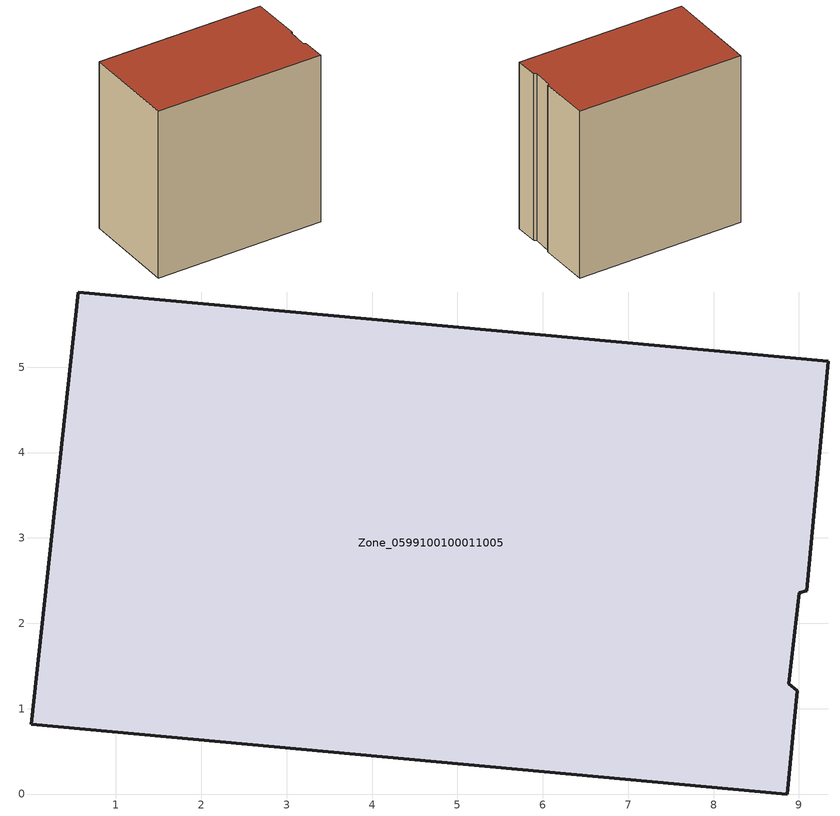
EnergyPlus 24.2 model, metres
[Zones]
Zone_0599100100011005
 floor ground (C_G): 9.09,2.38 9,2.36 8.88,1.29 8.98,1.21 8.86,0 0.01,0.82 0.56,5.88 9.34,5.07 z3.74
 wall outside (C_F): 9,2.36 9.09,2.38 9.34,5.07 0.56,5.88 0.01,0.82 8.86,0 8.98,1.21 8.88,1.29 9,2.36 z3.74:12.77
 roof outside (C_R): 0.56,5.88 0.01,0.82 8.86,0 8.98,1.21 8.88,1.29 9,2.36 9.09,2.38 9.34,5.07 z12.77
[BUILDING]
Pand.0599100100011005: North Axis=0; Terrain=City; Loads Convergence Tolerance Value=0.04; Temperature Convergence Tolerance Value=0.4; Solar Distribution=FullExterior; Maximum Number of Warmup Days=25; Minimum Number of Warmup Days=1
[Site:Location]
Rotterdam.The.Hague.AP_ZH_NLD Design_Conditions: Latitude=51.96; Longitude=4.45; Time Zone=1; Elevation=-4.5
[SITE:GROUNDTEMPERATURE:BUILDINGSURFACE]
18, 18, 18, 18, 18, 18, 18, 18, 18, 18, 18, 18
[MATERIAL] Thermal Absorptance=0.9; Solar Absorptance=0.7; Visible Absorptance=0.7
Name | Roughness | Thickness | Conductivity | Density | Specific Heat
G.TI.2015-2018 | MediumSmooth | 0.15 | 0.0428571 | 540 | 1210
F.TI.2015-2018 | Rough | 0.3 | 0.0666667 | 1920 | 840
R.TI.2015-2018 | MediumRough | 0.2 | 0.0333333 | 1500 | 1000
[CONSTRUCTION]
C_G: G.TI.2015-2018
C_F: F.TI.2015-2018
C_R: R.TI.2015-2018
[ZONE]
Zone_0599100100011005: Type=1; Multiplier=1; Ceiling Height=Autocalculate; Volume=Autocalculate; Floor Area=autocalculate; Part of Total Floor Area=Yes
[ZONEINFILTRATION:DESIGNFLOWRATE]
Infil_Zone_0599100100011005: Zone or ZoneList or Space or SpaceList=Zone_0599100100011005; Schedule=AlwaysOn; Design Flow Rate Calculation Method=Flow/Area; Flow Rate per Floor Area=0.0015; Constant Term Coefficient=1; Temperature Term Coefficient=0; Velocity Term Coefficient=0; Velocity Squared Term Coefficient=0
[HVACTEMPLATE:ZONE:IDEALLOADSAIRSYSTEM]
Zone_0599100100011005: Maximum Heating Supply Air Temperature=50; Minimum Cooling Supply Air Temperature=13; Maximum Heating Supply Air Humidity Ratio=0.0156; Minimum Cooling Supply Air Humidity Ratio=0.0077; Heating Limit=NoLimit; Cooling Limit=NoLimit; Dehumidification Control Type=ConstantSensibleHeatRatio; Cooling Sensible Heat Ratio=0.7; Dehumidification Setpoint=60; Humidification Control Type=None; Humidification Setpoint=30; Outdoor Air Method=None; Outdoor Air Flow Rate per Person=0.00944; Outdoor Air Flow Rate per Zone Floor Area=0; Outdoor Air Flow Rate per Zone=0; Demand Controlled Ventilation Type=None; Outdoor Air Economizer Type=NoEconomizer; Heat Recovery Type=None; Sensible Heat Recovery Effectiveness=0.7; Latent Heat Recovery Effectiveness=0.65
[ZONECONTROL:THERMOSTAT]
ThermostatControl_Zone_0599100100011005: Zone or ZoneList=Zone_0599100100011005; Control Type Schedule=DualSetpointControlType; Control 1=Thermostat_Zone_0599100100011005; Temperature Difference Between Cutout And Setpoint=0
[THERMOSTATSETPOINT:DUALSETPOINT]
Thermostat_Zone_0599100100011005: Heating Setpoint Temperature Schedule=HeatingSetpoint_Zone_0599100100011005; Cooling Setpoint Temperature Schedule=CoolingSetpoint_Zone_0599100100011005
[SCHEDULE:COMPACT]
HeatingSetpoint_Zone_0599100100011005: Through: 12/31, For: AllDays, Until: 24:00, 21
CoolingSetpoint_Zone_0599100100011005: Through: 12/31, For: AllDays, Until: 24:00, 24
DualSetpointControlType: Through: 12/31, For: AllDays, Until: 24:00, 4
AlwaysOn: Through: 12/31, For: AllDays, Until: 24:00, 1
